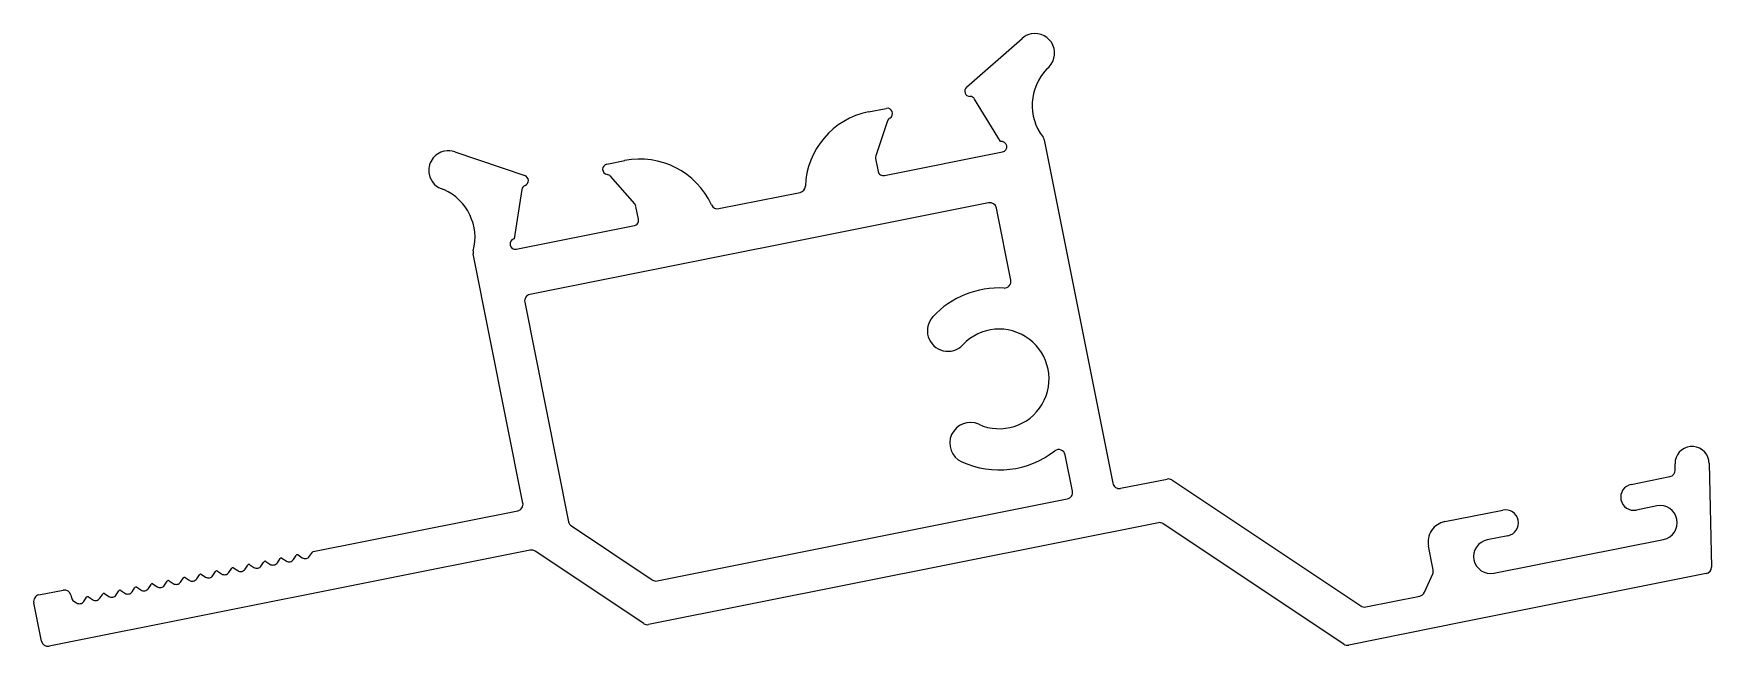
# Model space of a CAD drawing. Header units: inches. Extents: x -29.5 to 34.5, y 0.3 to 23.7.
import ezdxf

# ---------------------------------------------------------------- set-up
doc = ezdxf.new("R2010")
doc.units = ezdxf.units.IN
doc.header["$MEASUREMENT"] = 0
doc.layers.add('BEAD', color=152, linetype='Continuous')

msp = doc.modelspace()

# ---------------------------------------------------------------- linework, layer by layer
at = {"layer": 'BEAD', "color": 5, "lineweight": -2}
for p, q in [((6.064, 21.612), (8.185, 23.475)), ((7.365, 19.538), (6.377, 21.164)), ((2.326, 20.674), (3.005, 20.809)), ((3.054, 20.329), (2.605, 19.003)), ((9.033, 19.605), (11.648, 6.51)), ((-13.464, 19.151), (-10.79, 18.246)), ((-7.658, 18.679), (-6.978, 18.815)), ((2.598, 18.898), (2.697, 18.402)), ((2.933, 18.245), (7.443, 19.146)), ((-6.594, 17.166), (-7.518, 18.218)), ((-10.907, 17.712), (-11.195, 15.832)), ((-3.388, 16.983), (-0.285, 17.603)), ((6.908, 17.204), (-10.596, 13.708)), ((-6.449, 16.576), (-6.548, 17.071)), ((7.757, 14.252), (7.207, 17.004)), ((-11.116, 15.439), (-6.606, 16.34)), ((-10.863, 5.754), (-12.76, 15.253)), ((-10.792, 13.414), (-9.12, 5.04)), ((10.109, 6.203), (9.831, 7.591)), ((33.109, 7.012), (33.103, 7.248)), ((34.403, 7.278), (34.493, 3.311)), ((11.942, 6.314), (13.72, 6.669)), ((13.907, 6.632), (21.108, 1.828)), ((31.432, 6.466), (32.908, 6.761)), ((-5.736, 2.783), (9.913, 5.908)), ((-18.863, 3.902), (-11.059, 5.46)), ((24.323, 5.046), (26.529, 5.487)), ((32.413, 5.642), (31.628, 5.485)), ((-9.013, 4.881), (-5.923, 2.82)), ((13.39, 5.002), (-6.066, 1.116)), ((20.46, 0.373), (13.577, 4.965)), ((26.725, 4.506), (25.94, 4.349)), ((-10.586, 3.954), (-28.939, 0.288)), ((-19.001, 3.722), (-18.895, 3.88)), ((-6.253, 1.153), (-10.395, 3.916)), ((23.875, 3.204), (23.695, 4.105)), ((26.195, 3.075), (32.667, 4.367)), ((-22.078, 3.107), (-21.973, 3.265)), ((-21.902, 3.279), (-21.744, 3.174)), ((-21.462, 3.23), (-21.357, 3.388)), ((-21.287, 3.402), (-21.129, 3.297)), ((-20.847, 3.353), (-20.742, 3.511)), ((-20.671, 3.525), (-20.513, 3.42)), ((-20.232, 3.476), (-20.126, 3.634)), ((-20.056, 3.648), (-19.898, 3.543)), ((-19.616, 3.599), (-19.511, 3.757)), ((-19.44, 3.771), (-19.283, 3.666)), ((-25.155, 2.493), (-25.05, 2.651)), ((-24.979, 2.665), (-24.821, 2.56)), ((-24.54, 2.616), (-24.434, 2.774)), ((-24.364, 2.788), (-24.206, 2.682)), ((-23.924, 2.739), (-23.819, 2.897)), ((-23.748, 2.911), (-23.591, 2.805)), ((-23.309, 2.862), (-23.203, 3.02)), ((-23.133, 3.034), (-22.975, 2.928)), ((-22.693, 2.985), (-22.588, 3.142)), ((-22.518, 3.157), (-22.36, 3.051)), ((23.541, 2.347), (23.857, 3.05)), ((34.292, 3.06), (24.998, 1.204)), ((-29.238, 0.487), (-29.53, 1.951)), ((-29.331, 2.249), (-28.407, 2.434)), ((-28.108, 2.235), (-28.09, 2.144)), ((-28.004, 2.015), (-27.898, 1.945)), ((-27.617, 2.001), (-27.511, 2.159)), ((-27.441, 2.173), (-27.283, 2.068)), ((-27.001, 2.124), (-26.896, 2.282)), ((-26.825, 2.296), (-26.668, 2.191)), ((-26.386, 2.247), (-26.281, 2.405)), ((-26.21, 2.419), (-26.052, 2.314)), ((-25.77, 2.37), (-25.665, 2.528)), ((-25.595, 2.542), (-25.437, 2.437)), ((21.299, 1.791), (23.359, 2.202)), ((24.998, 1.204), (20.651, 0.336))]:
    msp.add_line(p, q, dxfattribs=at)
for centre, radius, start, end in [((8.68, 22.911), 0.75, 101.29499, 131.295), ((8.68, 22.911), 0.75, 306.26997, 101.29499), ((10.572, 20.928), 2, 136.40746, 217.49204), ((6.196, 21.462), 0.2, 131.29497, 271.03208), ((6.203, 21.058), 0.203, 31.29497, 91.03208), ((2.914, 17.732), 3, 101.29505, 177.95259), ((3.045, 20.613), 0.2, 300.05752, 101.29499), ((3.247, 20.264), 0.203, 120.05752, 161.29497), ((7.404, 19.342), 0.2, 281.29499, 101.29499), ((8.784, 19.556), 0.254, 11.29499, 37.49204), ((-13.704, 18.441), 0.75, 101.29499, 191.29499), ((-13.704, 18.441), 0.75, 71.29497, 101.29499), ((-7.619, 18.483), 0.2, 101.29499, 262.53245), ((-6.391, 15.873), 3, 24.63739, 101.29492), ((2.797, 18.938), 0.203, 161.29497, 191.29499), ((-13.704, 18.441), 0.75, 191.29499, 256.32), ((-10.854, 18.056), 0.2, 291.55789, 71.295), ((-7.671, 18.084), 0.203, 41.29501, 82.53245), ((2.893, 18.441), 0.2, 191.29494, 281.29503), ((-14.689, 15.882), 2, 345.098, 66.18251), ((-10.706, 17.681), 0.203, 111.55789, 171.29501), ((-0.334, 17.848), 0.25, 281.29495, 357.95249), ((-6.747, 17.032), 0.203, 11.29499, 41.29501), ((-3.437, 17.228), 0.25, 204.63749, 281.29502), ((6.958, 16.955), 0.254, 11.29499, 101.29499), ((-6.645, 16.536), 0.2, 281.29494, 11.29503), ((-12.511, 15.303), 0.254, 165.098, 191.29499), ((-11.156, 15.635), 0.2, 101.29499, 281.29499), ((7.511, 14.203), 0.25, 266.97649, 11.29498), ((-10.547, 13.463), 0.25, 101.29499, 191.29499), ((7.315, 10.488), 3.47, 86.97651, 136.82802), ((5.357, 12.326), 0.785, 136.82805, 316.82805), ((7.315, 10.488), 1.9, 245.76192, 136.82805), ((6.213, 8.04), 0.785, 65.76192, 245.76192), ((7.315, 10.488), 3.47, 245.76187, 307.62553), ((9.586, 7.542), 0.25, 11.29503, 127.62557), ((33.753, 7.263), 0.65, 11.29499, 181.29497), ((33.753, 7.263), 0.65, 1.29497, 11.29499), ((11.894, 6.559), 0.25, 191.29494, 281.29503), ((13.769, 6.424), 0.25, 56.29515, 101.29507), ((31.53, 5.976), 0.5, 101.29499, 281.29499), ((32.859, 7.006), 0.25, 281.29501, 1.29496), ((9.864, 6.154), 0.25, 281.29494, 11.29503), ((-11.108, 5.705), 0.25, 281.29499, 11.29503), ((26.627, 4.996), 0.5, 281.29499, 101.29499), ((32.54, 5.005), 0.65, 281.29499, 101.29499), ((-8.874, 5.089), 0.25, 191.29502, 236.29494), ((13.439, 4.757), 0.25, 56.29503, 101.29495), ((24.479, 4.261), 0.8, 101.29494, 191.29503), ((-18.853, 3.852), 0.0508, 101.29499, 146.29499), ((-10.536, 3.705), 0.254, 56.29499, 101.29499), ((26.068, 3.712), 0.65, 101.29499, 281.29499), ((-21.93, 3.237), 0.0508, 101.29499, 146.29499), ((-21.93, 3.237), 0.0508, 56.29499, 101.29499), ((-21.631, 3.343), 0.203, 281.29499, 326.29499), ((-21.315, 3.36), 0.0508, 101.29499, 146.29499), ((-21.315, 3.36), 0.0508, 56.29499, 101.29499), ((-21.016, 3.466), 0.203, 236.29499, 281.29499), ((-21.016, 3.466), 0.203, 281.29499, 326.29499), ((-20.699, 3.483), 0.0508, 101.29499, 146.29499), ((-20.699, 3.483), 0.0508, 56.29499, 101.29499), ((-20.401, 3.589), 0.203, 236.29499, 281.29499), ((-20.401, 3.589), 0.203, 281.29499, 326.29499), ((-20.084, 3.606), 0.0508, 101.29499, 146.29499), ((-20.084, 3.606), 0.0508, 56.29499, 101.29499), ((-19.785, 3.712), 0.203, 236.29499, 281.29499), ((-19.785, 3.712), 0.203, 281.29499, 326.29499), ((-19.469, 3.729), 0.0508, 101.29499, 146.29499), ((-19.469, 3.729), 0.0508, 56.29499, 101.29499), ((-19.17, 3.835), 0.203, 236.29499, 281.29499), ((-19.17, 3.835), 0.203, 281.29499, 326.29499), ((23.626, 3.154), 0.254, 335.79107, 11.29499), ((34.243, 3.305), 0.25, 281.29501, 1.29496), ((-25.007, 2.623), 0.0508, 101.29499, 146.29499), ((-25.007, 2.623), 0.0508, 56.29499, 101.29499), ((-24.709, 2.729), 0.203, 281.29499, 326.29499), ((-24.392, 2.746), 0.0508, 101.29499, 146.29499), ((-24.392, 2.746), 0.0508, 56.29499, 101.29499), ((-24.093, 2.852), 0.203, 236.29499, 281.29499), ((-24.093, 2.852), 0.203, 281.29499, 326.29499), ((-23.777, 2.868), 0.0508, 101.29499, 146.29499), ((-23.777, 2.868), 0.0508, 56.29499, 101.29499), ((-23.478, 2.974), 0.203, 236.29499, 281.29499), ((-23.478, 2.974), 0.203, 281.29499, 326.29499), ((-23.161, 2.991), 0.0508, 101.29499, 146.29499), ((-23.161, 2.991), 0.0508, 56.29499, 101.29499), ((-22.862, 3.097), 0.203, 236.29499, 281.29499), ((-22.862, 3.097), 0.203, 281.29499, 326.29499), ((-22.546, 3.114), 0.0508, 101.29499, 146.29499), ((-22.546, 3.114), 0.0508, 56.29499, 101.29499), ((-22.247, 3.22), 0.203, 236.29499, 281.29499), ((-22.247, 3.22), 0.203, 281.29499, 326.29499), ((-21.631, 3.343), 0.203, 236.29499, 281.29499), ((-5.785, 3.028), 0.25, 236.29487, 281.29479), ((-29.281, 2), 0.254, 101.29499, 191.29499), ((-28.357, 2.185), 0.254, 11.29499, 101.29499), ((-27.891, 2.184), 0.203, 191.29499, 236.29499), ((-27.786, 2.114), 0.203, 236.29499, 281.29499), ((-27.786, 2.114), 0.203, 281.29499, 326.29499), ((-27.469, 2.131), 0.0508, 101.29499, 146.29499), ((-27.469, 2.131), 0.0508, 56.29499, 101.29499), ((-27.17, 2.237), 0.203, 236.29499, 281.29499), ((-27.17, 2.237), 0.203, 281.29499, 326.29499), ((-26.854, 2.254), 0.0508, 101.29499, 146.29499), ((-26.854, 2.254), 0.0508, 56.29499, 101.29499), ((-26.555, 2.36), 0.203, 236.29499, 281.29499), ((-26.555, 2.36), 0.203, 281.29499, 326.29499), ((-26.238, 2.377), 0.0508, 101.29499, 146.29499), ((-26.238, 2.377), 0.0508, 56.29499, 101.29499), ((-25.939, 2.483), 0.203, 236.29499, 281.29499), ((-25.939, 2.483), 0.203, 281.29499, 326.29499), ((-25.623, 2.5), 0.0508, 101.29499, 146.29499), ((-25.623, 2.5), 0.0508, 56.29499, 101.29499), ((-25.324, 2.606), 0.203, 236.29499, 281.29499), ((-25.324, 2.606), 0.203, 281.29499, 326.29499), ((-24.709, 2.729), 0.203, 236.29499, 281.29499), ((23.31, 2.451), 0.254, 281.29499, 335.79107), ((21.249, 2.04), 0.254, 236.29499, 281.29499), ((-6.115, 1.361), 0.25, 236.29487, 281.29479), ((-28.989, 0.537), 0.254, 191.29499, 281.29499), ((20.601, 0.585), 0.254, 236.29499, 281.29499)]:
    msp.add_arc(centre, radius, start, end, dxfattribs=at)

doc.saveas('drawing.dxf')
